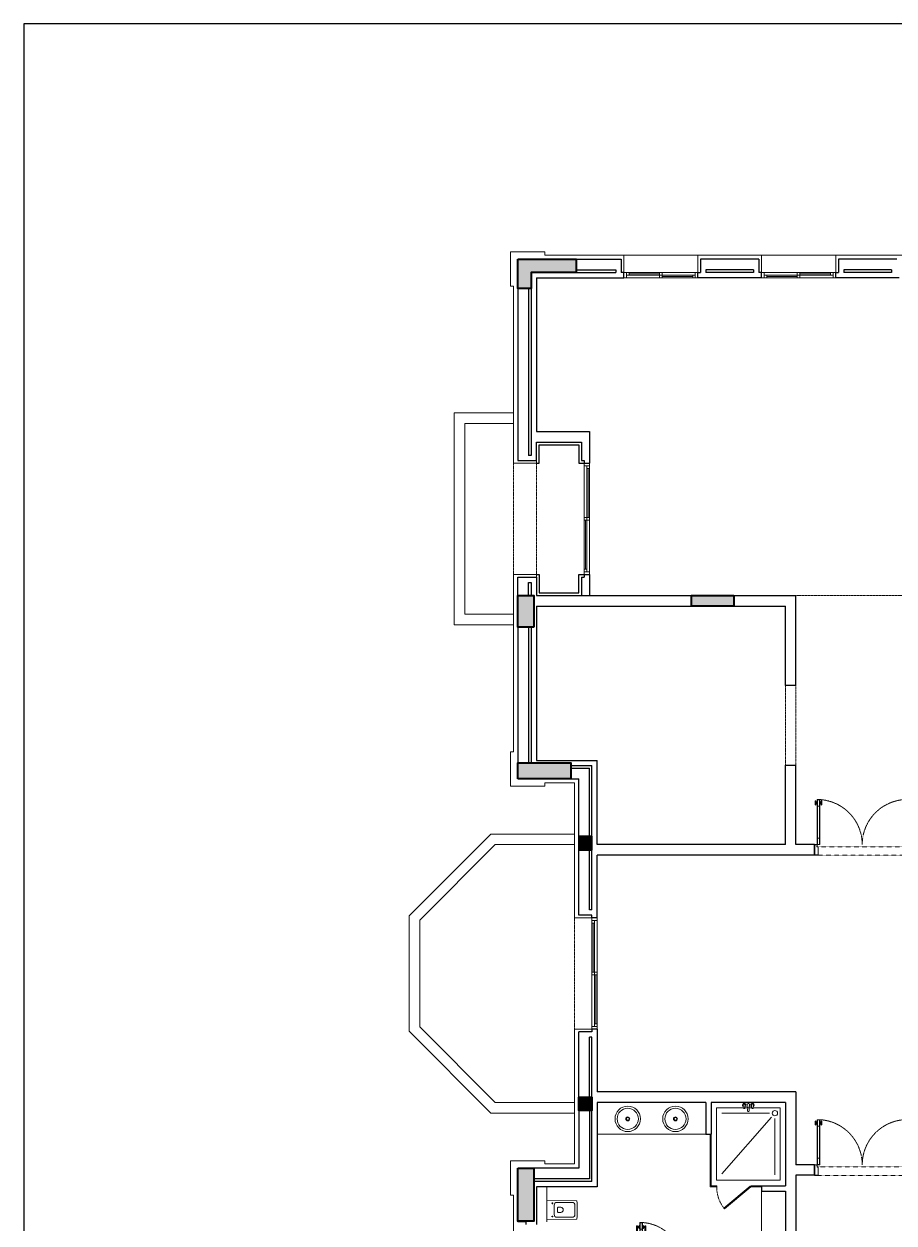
# Model space of a CAD drawing. Header units: inches. Extents: x 274057 to 444617, y 490067 to 635630.
# Drawn here: x 396217 to 412637, y 613006 to 635630 of the extents above; entities that cross this region are included whole.
import ezdxf

# ---------------------------------------------------------------- set-up
doc = ezdxf.new("R2010")
doc.units = ezdxf.units.IN
doc.header["$MEASUREMENT"] = 0
doc.set_wipeout_variables(frame=1)
for name, pattern in [('$0$DASHED', [0.75, 0.5, -0.25]), ('CENTER', [2, 1.25, -0.25, 0.25, -0.25]), ('HIDDEN', [0.375, 0.25, -0.125]), ('HIDDEN2', [0.1875, 0.125, -0.0625])]:
    doc.linetypes.add(name, pattern=pattern)
for name, color, linetype, lineweight in [('A-DOOR', 134, 'Continuous', 18), ('A-FLOR-FIXT', 114, 'Continuous', 9), ('A-FLOR-HIDN', 8, 'HIDDEN', 13), ('A-FLOR-TILE', 8, 'Continuous', 9), ('A-GLAZ', 134, 'Continuous', 18), ('A-WALL-PRHT', 4, 'Continuous', 18), ('A-WALL-TILE', 8, 'Continuous', 9), ('CQ wooh hatch', 8, 'HIDDEN', 18), ('XREF-V2-FF_COLS$0$A-COLS', 8, 'Continuous', 40), ('XREF-V2-FF_COLS$0$A-COLS-PATT', 253, 'Continuous', 20)]:
    doc.layers.add(name, color=color, linetype=linetype, lineweight=lineweight)
for name, color, linetype in [('A-FURN', 253, 'Continuous'), ('A-WALL', 7, 'Continuous'), ('WIPEOUT', 2, 'Continuous')]:
    doc.layers.add(name, color=color, linetype=linetype)

# ---------------------------------------------------------------- blocks, each defined once
blk = doc.blocks.new('360x570 wc-flat-1')
blk.add_wipeout([(-144862, 73402), (-144862, 73754), (-144857, 73758), (-144301, 73751), (-144296, 73747), (-144292, 73578), (-144296, 73410), (-144300, 73406), (-144858, 73398)]).dxf.layer = 'WIPEOUT'
for p, q in [((-144774, 73703), (-144744, 73703)), ((-144759, 73718), (-144759, 73688)), ((-144725, 73488), (-144725, 73668)), ((-144385, 73718), (-144675, 73718)), ((-144664, 73612), (-144664, 73544)), ((-144598, 73627), (-144649, 73627)), ((-144598, 73529), (-144649, 73529)), ((-144335, 73488), (-144335, 73668)), ((-144774, 73453), (-144744, 73453)), ((-144759, 73438), (-144759, 73468)), ((-144385, 73438), (-144675, 73438))]:
    blk.add_line(p, q)
at = {"flags": 128}
blk.add_lwpolyline([(-144862, 73402, 0.414214), (-144858, 73398), (-144857, 73398), (-144301, 73406), (-144300, 73406, 0.39943), (-144296, 73410, 0.026126), (-144296, 73747, 0.39943), (-144300, 73751), (-144301, 73751), (-144857, 73758), (-144858, 73758, 0.414214), (-144862, 73754)], format="xyb", close=True, dxfattribs=at)
for points in [[(-144385, 73438), (-144675, 73438, -0.414214), (-144725, 73488), (-144725, 73668, -0.414214), (-144675, 73718), (-144385, 73718, -0.414214), (-144335, 73668), (-144335, 73488, -0.414214)], [(-144598, 73529), (-144649, 73529, -0.414214), (-144664, 73544), (-144664, 73612, -0.414214), (-144649, 73627), (-144598, 73627, -0.899264)]]:
    blk.add_lwpolyline(points, format="xyb", close=True)
for centre in [(-144759, 73703), (-144759, 73703), (-144759, 73453), (-144759, 73453)]:
    blk.add_circle(centre, 7.5)
for centre, radius, start, end in [((-144675, 73668), 50, 90, 180), ((-144649, 73612), 15, 90, 180), ((-144649, 73544), 15, 180, 270), ((-144604, 73578), 49.3, 276.0722, 83.9278), ((-144385, 73668), 50, 0, 90), ((-144675, 73488), 50, 180, 270), ((-144385, 73488), 50, 270, 0)]:
    blk.add_arc(centre, radius, start, end)
blk = doc.blocks.new('*U56')
at = {"color": 253, "linetype": 'HIDDEN2'}
for p, q in [((258747, 484887, 0), (258010, 484703, 0)), ((258024, 484645, 0), (258762, 484828, 0))]:
    blk.add_line(p, q, dxfattribs=at)
at = {"layer": 'A-DOOR'}
for p, q in [((257787, 485514, 0), (257836, 485526, 0)), ((257836, 485526, 0), (257787, 485514, 0)), ((257833, 485521, 0), (257792, 485511, 0)), ((257833, 485521, 0), (258024, 484752, 0)), ((257836, 485526, 0), (258029, 484749, 0)), ((257981, 484737, 0), (257787, 485514, 0)), ((257787, 485514, 0), (257787, 485514, 0)), ((257983, 484742, 0), (257792, 485511, 0)), ((257862, 485404, 0), (257821, 485394, 0)), ((258029, 484749, 0), (257981, 484737, 0))]:
    blk.add_line(p, q, dxfattribs=at)
at = {"layer": 'A-DOOR', "elevation": 0, "flags": 128}
for points in [[(257821, 485394), (257862, 485404), (257833, 485521), (257792, 485511)], [(257983, 484742), (258024, 484752), (257995, 484869), (257955, 484858)]]:
    blk.add_lwpolyline(points, close=True, dxfattribs=at)
at = {"layer": 'A-DOOR', "elevation": 0}
for points in [[(257759, 485441), (257786, 485332, -0.414214), (257783, 485327), (257772, 485324, -0.414214), (257767, 485327), (257740, 485436, -0.414214), (257743, 485441), (257754, 485443, -0.414214)], [(257895, 485474), (257922, 485366, 0.414214), (257927, 485363), (257939, 485366, 0.414214), (257942, 485371), (257914, 485479, 0.414214), (257910, 485482), (257898, 485479, 0.414214)]]:
    blk.add_lwpolyline(points, format="xyb", close=True, dxfattribs=at)
for points in [[(257787, 485436), (257762, 485430), (257767, 485410), (257792, 485417)], [(257789, 485452), (257784, 485451), (257797, 485402), (257801, 485404)], [(257800, 485465), (257816, 485397), (257804, 485404), (257792, 485453)], [(257848, 485477), (257865, 485409), (257872, 485421), (257860, 485470)], [(257863, 485471), (257868, 485472), (257880, 485423), (257875, 485422)], [(257873, 485457), (257898, 485464), (257903, 485444), (257878, 485438)], [(258805, 484942), (258757, 484930), (258767, 484892), (258747, 484887), (258762, 484828), (258830, 484845)], [(258803, 484938), (258762, 484927), (258771, 484889), (258752, 484884), (258765, 484833), (258825, 484848)], [(257932, 484725), (257981, 484737), (257990, 484698), (258010, 484703), (258024, 484645), (257956, 484628)], [(257937, 484722), (257978, 484732), (257987, 484694), (258007, 484698), (258019, 484648), (257959, 484633)]]:
    blk.add_lwpolyline(points, close=True, dxfattribs=at)
at = {"layer": 'A-DOOR', "linetype": 'CENTER', "ltscale": 0.4}
blk.add_arc((257978, 484736, 0), 802, 14.0148, 100.2328, dxfattribs=at)
blk = doc.blocks.new('*U63')
at = {"color": 253, "linetype": 'HIDDEN2'}
for p, q in [((259344, 493207, 0), (260955, 493608, 0)), ((260993, 493452, 0), (259382, 493052, 0))]:
    blk.add_line(p, q, dxfattribs=at)
at = {"layer": 'A-DOOR'}
for p, q in [((260694, 494437, 0), (260713, 494359, 0)), ((260702, 494418, 0), (260712, 494421, 0)), ((260702, 494418, 0), (260712, 494379, 0)), ((260759, 494476, 0), (260711, 494464, 0)), ((260711, 494464, 0), (260759, 494476, 0)), ((260711, 494464, 0), (260916, 493639, 0)), ((260712, 494421, 0), (260722, 494382, 0)), ((260712, 494379, 0), (260722, 494382, 0)), ((260715, 494461, 0), (260756, 494471, 0)), ((260715, 494461, 0), (260919, 493644, 0)), ((260716, 494422, 0), (260721, 494423, 0)), ((260716, 494422, 0), (260726, 494383, 0)), ((260726, 494383, 0), (260730, 494384, 0)), ((260744, 494345, 0), (260785, 494355, 0)), ((260959, 493654, 0), (260756, 494471, 0)), ((260964, 493651, 0), (260759, 494476, 0)), ((260774, 494436, 0), (260769, 494435, 0)), ((260774, 494436, 0), (260784, 494397, 0)), ((260788, 494440, 0), (260778, 494437, 0)), ((260778, 494437, 0), (260788, 494398, 0)), ((260784, 494397, 0), (260779, 494396, 0)), ((260787, 494460, 0), (260806, 494382, 0)), ((260788, 494440, 0), (260797, 494401, 0)), ((260797, 494401, 0), (260788, 494398, 0)), ((259092, 494038, 0), (259112, 493961, 0)), ((259101, 494020, 0), (259111, 494022, 0)), ((259101, 494020, 0), (259111, 493981, 0)), ((259158, 494078, 0), (259109, 494066, 0)), ((259109, 494066, 0), (259158, 494078, 0)), ((259315, 493241, 0), (259109, 494066, 0)), ((259111, 494022, 0), (259121, 493984, 0)), ((259111, 493981, 0), (259121, 493984, 0)), ((259155, 494073, 0), (259114, 494063, 0)), ((259317, 493246, 0), (259114, 494063, 0)), ((259115, 494023, 0), (259120, 494024, 0)), ((259115, 494023, 0), (259124, 493984, 0)), ((259124, 493984, 0), (259129, 493986, 0)), ((259184, 493956, 0), (259143, 493946, 0)), ((259155, 494073, 0), (259358, 493256, 0)), ((259158, 494078, 0), (259363, 493253, 0)), ((259173, 494038, 0), (259168, 494037, 0)), ((259173, 494038, 0), (259183, 493999, 0)), ((259186, 494041, 0), (259177, 494039, 0)), ((259177, 494039, 0), (259186, 494000, 0)), ((259183, 493999, 0), (259178, 493998, 0)), ((259186, 494062, 0), (259205, 493984, 0)), ((259186, 494041, 0), (259196, 494002, 0)), ((259196, 494002, 0), (259186, 494000, 0)), ((260916, 493639, 0), (260964, 493651, 0)), ((259363, 493253, 0), (259315, 493241, 0))]:
    blk.add_line(p, q, dxfattribs=at)
at = {"layer": 'A-DOOR', "elevation": 0}
for points in [[(260681, 494425), (260696, 494363)], [(260689, 494434), (260708, 494360)], [(260792, 494459), (260810, 494385)], [(260803, 494456), (260819, 494394)], [(259080, 494027), (259095, 493965)], [(259088, 494035), (259107, 493961)], [(259191, 494061), (259209, 493987)], [(259202, 494057), (259217, 493995)]]:
    blk.add_lwpolyline(points, dxfattribs=at)
for points in [[(260694, 494437), (260713, 494359, -2.191511)], [(260787, 494460), (260806, 494382, 2.191511)], [(259092, 494038), (259112, 493961, -2.191511)], [(259186, 494062), (259205, 493984, 2.191511)]]:
    blk.add_lwpolyline(points, format="xyb", dxfattribs=at)
at = {"layer": 'A-DOOR', "elevation": 0, "flags": 128}
for points in [[(260785, 494355), (260744, 494345), (260715, 494461), (260756, 494471)], [(259143, 493946), (259184, 493956), (259155, 494073), (259114, 494063)], [(260959, 493654), (260919, 493644), (260890, 493761), (260930, 493771)], [(259317, 493246), (259358, 493256), (259329, 493372), (259288, 493362)]]:
    blk.add_lwpolyline(points, close=True, dxfattribs=at)
at = {"layer": 'A-DOOR', "elevation": 0}
for points in [[(261013, 493663), (260964, 493651), (260974, 493612), (260955, 493608), (260993, 493452), (261061, 493469)], [(261010, 493659), (260969, 493648), (260979, 493610), (260959, 493605), (260996, 493457), (261056, 493472)], [(259266, 493229), (259315, 493241), (259324, 493202), (259344, 493207), (259382, 493052), (259314, 493035)], [(259271, 493226), (259312, 493236), (259321, 493197), (259341, 493202), (259377, 493055), (259317, 493040)]]:
    blk.add_lwpolyline(points, close=True, dxfattribs=at)
at = {"layer": 'A-DOOR', "linetype": 'CENTER', "ltscale": 0.4}
for centre, start, end in [((260967, 493651, 0), 107.5205, 193.8938), ((259312, 493239, 0), 14.0491, 100.4224)]:
    blk.add_arc(centre, 853, start, end, dxfattribs=at)
at = {"layer": 'A-DOOR'}
for centre, start, end in [((260715, 494401, 0), 120.2316, 143.7632), ((260715, 494401, 0), 244.1796, 267.7112), ((260785, 494418, 0), 64.1796, 87.7112), ((260785, 494418, 0), 300.2316, 323.7632), ((259113, 494002, 0), 120.2316, 143.7632), ((259113, 494002, 0), 244.1796, 267.7112), ((259184, 494020, 0), 64.1796, 87.7112), ((259184, 494020, 0), 300.2316, 323.7632)]:
    blk.add_arc(centre, 41.7, start, end, dxfattribs=at)
blk = doc.blocks.new('*U64')
at = {"color": 253, "linetype": 'HIDDEN2'}
for p, q in [((260802, 487346, 0), (262413, 487746, 0)), ((262451, 487591, 0), (260841, 487190, 0))]:
    blk.add_line(p, q, dxfattribs=at)
at = {"layer": 'A-DOOR'}
for p, q in [((262152, 488575, 0), (262171, 488498, 0)), ((262161, 488557, 0), (262170, 488559, 0)), ((262161, 488557, 0), (262170, 488518, 0)), ((262217, 488615, 0), (262169, 488603, 0)), ((262169, 488603, 0), (262217, 488615, 0)), ((262169, 488603, 0), (262374, 487778, 0)), ((262170, 488559, 0), (262180, 488521, 0)), ((262170, 488518, 0), (262180, 488521, 0)), ((262174, 488600, 0), (262214, 488610, 0)), ((262174, 488600, 0), (262377, 487783, 0)), ((262174, 488560, 0), (262179, 488562, 0)), ((262174, 488560, 0), (262184, 488522, 0)), ((262184, 488522, 0), (262189, 488523, 0)), ((262203, 488483, 0), (262243, 488494, 0)), ((262418, 487793, 0), (262214, 488610, 0)), ((262423, 487790, 0), (262217, 488615, 0)), ((262232, 488575, 0), (262228, 488574, 0)), ((262232, 488575, 0), (262242, 488536, 0)), ((262246, 488578, 0), (262236, 488576, 0)), ((262236, 488576, 0), (262246, 488537, 0)), ((262242, 488536, 0), (262237, 488535, 0)), ((262245, 488599, 0), (262264, 488521, 0)), ((262246, 488578, 0), (262256, 488539, 0)), ((262256, 488539, 0), (262246, 488537, 0)), ((260551, 488177, 0), (260570, 488099, 0)), ((260559, 488159, 0), (260569, 488161, 0)), ((260559, 488159, 0), (260569, 488120, 0)), ((260616, 488216, 0), (260568, 488204, 0)), ((260568, 488204, 0), (260616, 488216, 0)), ((260773, 487380, 0), (260568, 488204, 0)), ((260569, 488161, 0), (260579, 488122, 0)), ((260569, 488120, 0), (260579, 488122, 0)), ((260613, 488212, 0), (260572, 488201, 0)), ((260776, 487384, 0), (260572, 488201, 0)), ((260573, 488162, 0), (260578, 488163, 0)), ((260573, 488162, 0), (260583, 488123, 0)), ((260583, 488123, 0), (260588, 488124, 0)), ((260642, 488095, 0), (260601, 488085, 0)), ((260613, 488212, 0), (260817, 487395, 0)), ((260616, 488216, 0), (260821, 487392, 0)), ((260631, 488176, 0), (260626, 488175, 0)), ((260631, 488176, 0), (260641, 488138, 0)), ((260645, 488180, 0), (260635, 488177, 0)), ((260635, 488177, 0), (260645, 488139, 0)), ((260641, 488138, 0), (260636, 488136, 0)), ((260644, 488200, 0), (260663, 488123, 0)), ((260645, 488180, 0), (260654, 488141, 0)), ((260654, 488141, 0), (260645, 488139, 0)), ((262374, 487778, 0), (262423, 487790, 0)), ((260821, 487392, 0), (260773, 487380, 0))]:
    blk.add_line(p, q, dxfattribs=at)
at = {"layer": 'A-DOOR', "elevation": 0}
for points in [[(262139, 488564), (262155, 488502)], [(262148, 488572), (262166, 488498)], [(262250, 488598), (262269, 488524)], [(262262, 488594), (262277, 488532)], [(260538, 488166), (260554, 488104)], [(260546, 488174), (260565, 488100)], [(260649, 488200), (260668, 488126)], [(260660, 488196), (260676, 488134)]]:
    blk.add_lwpolyline(points, dxfattribs=at)
for points in [[(262152, 488575), (262171, 488498, -2.191511)], [(262245, 488599), (262264, 488521, 2.191511)], [(260551, 488177), (260570, 488099, -2.191511)], [(260644, 488200), (260663, 488123, 2.191511)]]:
    blk.add_lwpolyline(points, format="xyb", dxfattribs=at)
at = {"layer": 'A-DOOR', "elevation": 0, "flags": 128}
for points in [[(262243, 488494), (262203, 488483), (262174, 488600), (262214, 488610)], [(260601, 488085), (260642, 488095), (260613, 488212), (260572, 488201)], [(262418, 487793), (262377, 487783), (262348, 487899), (262389, 487909)], [(260776, 487384), (260817, 487395), (260788, 487511), (260747, 487501)]]:
    blk.add_lwpolyline(points, close=True, dxfattribs=at)
at = {"layer": 'A-DOOR', "elevation": 0}
for points in [[(262471, 487802), (262423, 487790), (262432, 487751), (262413, 487746), (262451, 487591), (262519, 487608)], [(262468, 487797), (262427, 487787), (262437, 487748), (262418, 487743), (262454, 487596), (262515, 487611)], [(260724, 487367), (260773, 487380), (260782, 487341), (260802, 487346), (260841, 487190), (260773, 487173)], [(260729, 487365), (260770, 487375), (260780, 487336), (260799, 487341), (260836, 487193), (260776, 487178)]]:
    blk.add_lwpolyline(points, close=True, dxfattribs=at)
at = {"layer": 'A-DOOR', "linetype": 'CENTER', "ltscale": 0.4}
for centre, start, end in [((262426, 487790, 0), 107.5205, 193.8938), ((260770, 487378, 0), 14.0491, 100.4224)]:
    blk.add_arc(centre, 853, start, end, dxfattribs=at)
at = {"layer": 'A-DOOR'}
for centre, start, end in [((262173, 488539, 0), 120.2316, 143.7632), ((262173, 488539, 0), 244.1796, 267.7112), ((262243, 488557, 0), 64.1796, 87.7112), ((262243, 488557, 0), 300.2316, 323.7632), ((260572, 488141, 0), 120.2316, 143.7632), ((260572, 488141, 0), 244.1796, 267.7112), ((260642, 488159, 0), 64.1796, 87.7112), ((260642, 488159, 0), 300.2316, 323.7632)]:
    blk.add_arc(centre, 41.7, start, end, dxfattribs=at)
blk = doc.blocks.new('SH-FAU')
at = {"linetype": '$0$DASHED', "ltscale": 2}
for p, q in [((-28, 0), (28, 0)), ((132, 0), (188, 0)), ((-20, -52), (-15, -104)), ((-10, -24), (-10, -14)), ((-10, -14), (10, -14)), ((10, -24), (10, -14)), ((15, -104), (20, -52)), ((22, -32), (62, -32)), ((22, -72), (61, -72)), ((138, -32), (98, -32)), ((138, -72), (99, -72)), ((145, -104), (140, -52)), ((150, -24), (150, -14)), ((150, -14), (170, -14)), ((170, -24), (170, -14)), ((180, -52), (175, -104))]:
    blk.add_line(p, q, dxfattribs=at)
for points in [[(-25, -8), (25, -8, 0.414214), (28, -5), (28, 0), (-28, 0), (-28, -5, 0.414214)], [(135, -8), (185, -8, 0.414214), (188, -5), (188, 0), (132, 0), (132, -5, 0.414214)]]:
    blk.add_lwpolyline(points, format="xyb", close=True, dxfattribs=at)
blk.add_lwpolyline([(60, -50), (65, -156, 0.89936), (95, -156), (100, -50)], format="xyb", dxfattribs=at)
for centre, radius, start, end in [((0, -52), 30, 41.8103, 234.7041), ((0, -52), 25, 316.4695, 223.5304), ((0, -52), 20, 308.1916, 231.8084), ((-10, -4, 0), 10.4, 207.1946, 270.8694), ((0, -102), 15, 186.0661, 353.9339), ((10, -4, 0), 10.4, 269.1306, 332.8054), ((0, -52), 30, 305.2958, 318.1897), ((80, -43), 21.2, 337.5112, 198.0253), ((80, -154), 17.5, 150.976, 29.024), ((160, -52), 25, 316.4696, 223.5305), ((160, -52), 30, 305.2959, 138.1897), ((160, -52), 30, 221.8103, 234.7042), ((160, -52), 20, 308.1915, 231.8085), ((150, -4, 0), 10.4, 207.1946, 270.8694), ((160, -102), 15, 186.0661, 353.9339), ((170, -4, 0), 10.4, 269.1306, 332.8054)]:
    blk.add_arc(centre, radius, start, end, dxfattribs=at)
blk = doc.blocks.new('stonecladding')
at = {"layer": 'A-WALL-TILE'}
for p, q in [((9180, 43451, 0), (9180, 44101, 0)), ((9180, 44101, 0), (9830, 44101, 0)), ((9830, 44041, 0), (9830, 44101, 0)), ((9830, 44041, 0), (19410, 44041, 0)), ((9180, 43451, 0), (9240, 43451, 0)), ((9240, 40113, 0), (9240, 43451, 0)), ((9240, 34666, 0), (9240, 38013, 0)), ((9180, 34016, 0), (9180, 34666, 0)), ((9240, 34666, 0), (9180, 34666, 0)), ((9830, 34016, 0), (9180, 34016, 0)), ((10390, 34081, 0), (9830, 34081, 0)), ((9830, 34016, 0), (9830, 34081, 0)), ((10390, 31533, 0), (10390, 34081, 0)), ((10390, 26891, 0), (10390, 29433, 0)), ((9180, 26951, 0), (9830, 26951, 0)), ((9180, 26301, 0), (9180, 26951, 0)), ((9830, 26891, 0), (9830, 26951, 0)), ((9830, 26891, 0), (10390, 26891, 0)), ((9180, 26301, 0), (9240, 26301, 0)), ((9240, 16186, 0), (9240, 26301, 0))]:
    blk.add_line(p, q, dxfattribs=at)
blk = doc.blocks.new('first floor villa 2')
at = {"layer": 'XREF-V2-FF_COLS$0$A-COLS-PATT'}
for points in [[(94335, 58167), (95435, 58167), (95435, 57917), (94585, 57917), (94585, 57617), (94335, 57617)], [(94635, 51222), (94335, 51222), (94335, 51822), (94635, 51822)], [(98410, 51822), (98410, 51622), (97610, 51622), (97610, 51822)], [(94335, 48362), (94335, 48662), (95335, 48662), (95335, 48362)], [(95735, 47272), (95485, 47272), (95485, 47022), (95735, 47022)], [(95735, 42357), (95485, 42357), (95485, 42107), (95735, 42107)]]:
    blk.add_hatch(color=256, dxfattribs=at).paths.add_polyline_path(points)
h = blk.add_hatch(color=256, dxfattribs=at)
h.paths.add_polyline_path([(94635, 34822), (94335, 34822), (94335, 35422), (94635, 35422)])
h.paths.add_polyline_path([(94335, 41017), (94635, 41017), (94635, 40017), (94335, 40017)])
for p, q in [((95685, 54917), (95685, 54319)), ((95535, 54717), (95535, 54369)), ((95535, 54369, 0), (95585, 54369, 0)), ((95585, 54369, 0), (95585, 54319, 0)), ((95585, 54319, 0), (95685, 54319, 0)), ((95535, 52169), (95535, 51822)), ((95535, 52169, 0), (95585, 52169, 0)), ((95585, 52219, 0), (95585, 52169, 0)), ((95685, 52219), (95685, 51822))]:
    blk.add_line(p, q)
at = {"elevation": 0}
blk.add_lwpolyline([(95585, 52219), (95685, 52219)], dxfattribs=at)
at = {"layer": 'A-FLOR-FIXT', "lineweight": 0}
for p, q in [((97885, 41657), (95835, 41657)), ((98935, 40582), (98935, 39192))]:
    blk.add_line(p, q, dxfattribs=at)
at = {"layer": 'A-FLOR-FIXT', "lineweight": 0, "elevation": 0}
for points in [[(97967, 41654), (97967, 40662), (98089, 40662), (98089, 40682), (97987, 40682)], [(97987, 40682), (97987, 41654)], [(98720, 40677), (98225, 40263), (98238, 40248), (98733, 40662), (98720, 40677)]]:
    blk.add_lwpolyline(points, dxfattribs=at)
blk.add_lwpolyline([(98937, 40682), (98733, 40682), (98733, 40662), (98937, 40662)], close=True, dxfattribs=at)
at = {"layer": 'A-FLOR-FIXT', "lineweight": 0}
for centre, radius in [((96410, 41947), 240), ((96410, 41947), 200), ((97310, 41947), 240), ((97310, 41947), 200), ((96410, 41947), 37.5), ((96410, 41947), 26), ((97310, 41947), 37.5), ((97310, 41947), 26)]:
    blk.add_circle(centre, radius, dxfattribs=at)
at = {"layer": 'A-FLOR-HIDN', "color": 1, "linetype": 'HIDDEN'}
for p, q in [((94255, 52219, 0), (94255, 54319, 0)), ((94685, 52219), (94685, 54319)), ((99585, 51822), (102085, 51822)), ((99385, 48622), (99385, 50122)), ((99585, 50122), (99585, 48622)), ((95405, 43639), (95405, 45739))]:
    blk.add_line(p, q, dxfattribs=at)
at = {"layer": 'A-FLOR-TILE'}
for p, q in [((99087, 42054, 0), (98187, 42054, 0)), ((98187, 40907, 0), (99122, 41978, 0)), ((99187, 40892, 0), (99187, 41954, 0))]:
    blk.add_line(p, q, dxfattribs=at)
at = {"layer": 'A-FLOR-TILE', "elevation": 0}
blk.add_lwpolyline([(98087, 42154), (99287, 42154), (99287, 40792), (98087, 40792)], close=True, dxfattribs=at)
at = {"layer": 'A-FLOR-TILE'}
blk.add_circle((99187, 42054, 0), 50, dxfattribs=at)
at = {"layer": 'A-GLAZ'}
for p, q in [((97735, 57917, 0), (96335, 57917, 0)), ((97735, 57917, 0), (96335, 57917, 0)), ((97735, 57817, 0), (96335, 57817, 0)), ((97735, 57817, 0), (96335, 57817, 0)), ((96385, 57817, 0), (96385, 57917, 0)), ((96385, 57817, 0), (96385, 57917, 0)), ((97685, 57867, 0), (96385, 57867, 0)), ((97685, 57867, 0), (96385, 57867, 0)), ((96435, 57867, 0), (96435, 57917, 0)), ((96435, 57867, 0), (96435, 57917, 0)), ((96435, 57892, 0), (97011, 57892, 0)), ((96435, 57892, 0), (97011, 57892, 0)), ((97011, 57817, 0), (97011, 57917, 0)), ((97011, 57817, 0), (97011, 57917, 0)), ((97061, 57817, 0), (97061, 57917, 0)), ((97061, 57817, 0), (97061, 57917, 0)), ((97635, 57842, 0), (97061, 57842, 0)), ((97635, 57842, 0), (97061, 57842, 0)), ((97635, 57817, 0), (97635, 57867, 0)), ((97635, 57817, 0), (97635, 57867, 0)), ((97685, 57817, 0), (97685, 57917, 0)), ((97685, 57817, 0), (97685, 57917, 0)), ((98935, 57917, 0), (100335, 57917, 0)), ((98935, 57917, 0), (100335, 57917, 0)), ((98935, 57817, 0), (100335, 57817, 0)), ((98935, 57817, 0), (100335, 57817, 0)), ((98985, 57817, 0), (98985, 57917, 0)), ((98985, 57817, 0), (98985, 57917, 0)), ((98985, 57867, 0), (100285, 57867, 0)), ((98985, 57867, 0), (100285, 57867, 0)), ((99035, 57817, 0), (99035, 57867, 0)), ((99035, 57817, 0), (99035, 57867, 0)), ((99035, 57842, 0), (99609, 57842, 0)), ((99035, 57842, 0), (99609, 57842, 0)), ((99609, 57817, 0), (99609, 57917, 0)), ((99609, 57817, 0), (99609, 57917, 0)), ((99659, 57817, 0), (99659, 57917, 0)), ((99659, 57817, 0), (99659, 57917, 0)), ((100235, 57892, 0), (99659, 57892, 0)), ((100235, 57892, 0), (99659, 57892, 0)), ((100235, 57867, 0), (100235, 57917, 0)), ((100235, 57867, 0), (100235, 57917, 0)), ((100285, 57817, 0), (100285, 57917, 0)), ((100285, 57817, 0), (100285, 57917, 0)), ((95585, 52219, 0), (95585, 54319, 0)), ((95585, 52219, 0), (95585, 54319, 0)), ((95685, 52219, 0), (95685, 54319, 0)), ((95685, 52219, 0), (95685, 54319, 0)), ((95585, 54269, 0), (95685, 54269, 0)), ((95585, 54269, 0), (95685, 54269, 0)), ((95635, 52269, 0), (95635, 54269, 0)), ((95635, 52269, 0), (95635, 54269, 0)), ((95635, 54219, 0), (95685, 54219, 0)), ((95635, 54219, 0), (95685, 54219, 0)), ((95660, 54219, 0), (95660, 53293, 0)), ((95660, 54219, 0), (95660, 53293, 0)), ((95585, 53293, 0), (95685, 53293, 0)), ((95585, 53293, 0), (95685, 53293, 0)), ((95585, 53243, 0), (95685, 53243, 0)), ((95585, 53243, 0), (95685, 53243, 0)), ((95610, 52319, 0), (95610, 53243, 0)), ((95610, 52319, 0), (95610, 53243, 0)), ((95585, 52319, 0), (95635, 52319, 0)), ((95585, 52319, 0), (95635, 52319, 0)), ((95585, 52269, 0), (95685, 52269, 0)), ((95585, 52269, 0), (95685, 52269, 0)), ((95735, 45739), (95735, 43639)), ((95735, 45739), (95735, 43639)), ((95835, 45739), (95835, 43639)), ((95835, 45739), (95835, 43639)), ((95735, 45689), (95835, 45689)), ((95735, 45689), (95835, 45689)), ((95735, 45639), (95785, 45639)), ((95735, 45639), (95785, 45639)), ((95760, 45639), (95760, 44715)), ((95760, 45639), (95760, 44715)), ((95785, 45689), (95785, 43689)), ((95785, 45689), (95785, 43689)), ((95735, 44715), (95835, 44715)), ((95735, 44715), (95835, 44715)), ((95735, 44665), (95835, 44665)), ((95735, 44665), (95835, 44665)), ((95810, 43739), (95810, 44665)), ((95810, 43739), (95810, 44665)), ((95735, 43689), (95835, 43689)), ((95735, 43689), (95835, 43689)), ((95785, 43739), (95835, 43739)), ((95785, 43739), (95835, 43739))]:
    blk.add_line(p, q, dxfattribs=at)
at = {"layer": 'A-WALL'}
for p, q in [((95435, 58167), (96285, 58167)), ((96285, 58167, 0), (96285, 57917, 0)), ((97785, 58167, 0), (97785, 57917, 0)), ((98885, 58167, 0), (97785, 58167, 0)), ((98885, 58167, 0), (98885, 57917, 0)), ((100385, 58167, 0), (100385, 57917, 0)), ((101485, 58167, 0), (100385, 58167, 0)), ((94685, 57817), (96335, 57817, 0)), ((94685, 57817), (94685, 54917)), ((96335, 57917, 0), (96285, 57917, 0)), ((96335, 57817, 0), (96335, 57917, 0)), ((97735, 57817, 0), (97735, 57917, 0)), ((97735, 57917, 0), (97785, 57917, 0)), ((98935, 57817, 0), (97735, 57817, 0)), ((98935, 57917, 0), (98885, 57917, 0)), ((98935, 57817, 0), (98935, 57917, 0)), ((100335, 57817, 0), (100335, 57917, 0)), ((100335, 57917, 0), (100385, 57917, 0)), ((101535, 57817, 0), (100335, 57817, 0)), ((94335, 57617), (94335, 54369)), ((94685, 54917), (95685, 54917)), ((94685, 54717), (95535, 54717)), ((94685, 51822), (97610, 51822, 0)), ((98410, 51822), (99585, 51822)), ((99585, 50122), (99585, 51822)), ((94685, 51622), (94685, 48712)), ((94685, 51622), (97610, 51622, 0)), ((98410, 51622), (99385, 51622)), ((99385, 50122), (99385, 51622)), ((94335, 51222, 0), (94335, 48662)), ((99585, 50122), (99385, 50122)), ((94685, 48712), (95835, 48712)), ((95835, 47122), (95835, 48712)), ((99385, 47122), (99385, 48622)), ((99385, 48622), (99585, 48622)), ((99585, 47122), (99585, 48622)), ((95335, 48362, 0), (95485, 48362)), ((95485, 47272, 0), (95485, 48362)), ((99385, 47122), (95835, 47122)), ((99935, 47122), (99585, 47122)), ((99935, 46922), (99935, 47122)), ((95485, 45789, 0), (95485, 47022, 0)), ((99935, 46922), (95835, 46922)), ((95835, 45739), (95835, 46922, 0)), ((95735, 45789, 0), (95485, 45789)), ((95735, 45739), (95735, 45789, 0)), ((95835, 45739), (95735, 45739)), ((95485, 42357, 0), (95485, 43589, 0)), ((95735, 43589), (95485, 43589)), ((95735, 43639), (95735, 43589)), ((95835, 43639), (95735, 43639)), ((95835, 43639), (95835, 42457)), ((99585, 42457), (95835, 42457)), ((99585, 42457), (99585, 41082)), ((95485, 42107, 0), (95485, 41017)), ((97885, 42257), (95835, 42257)), ((95835, 42257), (95835, 40667)), ((97885, 42257), (97885, 41657)), ((99385, 42257), (97985, 42257)), ((97985, 42257), (97985, 41657)), ((99385, 42257), (99385, 40682)), ((97885, 41657), (97985, 41657)), ((95485, 41017), (94635, 41017, 0)), ((99935, 41082), (99585, 41082)), ((99935, 40882), (99935, 41082)), ((99585, 40882), (99585, 38692)), ((99935, 40882), (99585, 40882)), ((95835, 40667), (94685, 40667)), ((94685, 40667), (94685, 39957)), ((98935, 40682), (98935, 40582)), ((98935, 40682), (98935, 40582)), ((98935, 40682), (99385, 40682)), ((98935, 40582), (99385, 40582)), ((99385, 40582), (99385, 39192)), ((94335, 40007), (94335, 40017, 0)), ((94485, 40007), (94335, 40007)), ((94485, 40007), (94485, 39957))]:
    blk.add_line(p, q, dxfattribs=at)
at = {"layer": 'A-WALL', "color": 1}
for p, q in [((95435, 57967), (96185, 57967)), ((96185, 57967, 0), (96185, 57917, 0)), ((97885, 57967, 0), (97885, 57917, 0)), ((98785, 57967, 0), (97885, 57967, 0)), ((98785, 57967, 0), (98785, 57917, 0)), ((100485, 57967, 0), (100485, 57917, 0)), ((101385, 57967, 0), (100485, 57967, 0)), ((101385, 57967, 0), (101385, 57917, 0)), ((95435, 57917), (96185, 57917)), ((98785, 57917, 0), (97885, 57917, 0)), ((101385, 57917, 0), (100485, 57917, 0)), ((94535, 57617), (94535, 54467)), ((94585, 57617), (94585, 54467)), ((94585, 54467), (94535, 54467)), ((94535, 51222, 0), (94535, 48662)), ((94585, 51222, 0), (94585, 48662)), ((95335, 48612, 0), (95735, 48612)), ((95335, 48562, 0), (95685, 48562)), ((95685, 47272, 0), (95685, 48562)), ((95735, 47272, 0), (95735, 48612)), ((95685, 45889), (95685, 47022, 0)), ((95735, 45889, 0), (95735, 47022, 0)), ((95735, 45889), (95685, 45889)), ((95685, 42357, 0), (95685, 43489, 0)), ((95735, 43489, 0), (95685, 43489)), ((95735, 42357, 0), (95735, 43489, 0)), ((95685, 42107, 0), (95685, 40817)), ((95735, 40767), (95735, 42107, 0)), ((95685, 40817), (94635, 40817)), ((95735, 40767), (94635, 40767))]:
    blk.add_line(p, q, dxfattribs=at)
at = {"layer": 'A-WALL'}
blk.add_lwpolyline([(94335, 54717), (94335, 54369), (94685, 54369), (94685, 54717)], dxfattribs=at)
at = {"layer": 'A-WALL', "color": 252, "elevation": 0}
for points in [[(94685, 54319), (94735, 54319), (94735, 54667), (95485, 54667), (95485, 54319), (95585, 54319)], [(94685, 52219), (94735, 52219), (94735, 51872), (95485, 51872), (95485, 52219), (95585, 52219)]]:
    blk.add_lwpolyline(points, dxfattribs=at)
at = {"layer": 'A-WALL', "elevation": 0}
blk.add_lwpolyline([(94335, 51822), (94335, 52169), (94685, 52169), (94685, 51822)], dxfattribs=at)
at = {"layer": 'A-WALL', "color": 1, "elevation": 0}
blk.add_lwpolyline([(94535, 51822), (94535, 52069), (94585, 52069), (94585, 51822)], dxfattribs=at)
at = {"layer": 'A-WALL-PRHT', "elevation": 0}
for points in [[(94255, 55267), (93135, 55267), (93135, 51267), (94255, 51267)], [(94255, 55067), (93335, 55067), (93335, 51467), (94255, 51467)], [(95405, 47322), (93827, 47322), (92285, 45780), (92285, 43599), (93827, 42057), (95405, 42057)], [(95405, 47122), (93910, 47122), (92485, 45697), (92485, 43682), (93910, 42257), (95405, 42257)]]:
    blk.add_lwpolyline(points, dxfattribs=at)
at = {"layer": 'A-WALL-TILE'}
for p, q in [((96335, 57917, 0), (96335, 58247, 0)), ((97735, 57917, 0), (97735, 58247, 0)), ((98935, 57917, 0), (98935, 58247, 0)), ((100335, 57917, 0), (100335, 58247, 0)), ((94685, 54319), (94255, 54319)), ((94685, 54369), (94685, 54319)), ((94685, 52219), (94255, 52219, 0)), ((94685, 52219), (94685, 52169, 0)), ((95735, 45739, 0), (95405, 45739, 0)), ((95735, 43639, 0), (95405, 43639, 0))]:
    blk.add_line(p, q, dxfattribs=at)
at = {"layer": 'CQ wooh hatch', "linetype": 'HIDDEN', "ltscale": 0.2}
blk.add_arc((98738, 40661, 0), 649, 179.9537, 218.4976, dxfattribs=at)
at = {"layer": 'Defpoints'}
blk.add_lwpolyline([(133415, 62606), (85015, 62606), (85015, 14206), (133415, 14206)], close=True, dxfattribs=at)
at = {"layer": 'XREF-V2-FF_COLS$0$A-COLS', "elevation": 0}
for points in [[(94335, 58167), (95435, 58167), (95435, 57917), (94585, 57917), (94585, 57617), (94335, 57617)], [(94335, 58167), (95435, 58167), (95435, 57917), (94585, 57917), (94585, 57617), (94335, 57617)], [(94635, 51222), (94335, 51222), (94335, 51822), (94635, 51822)], [(94635, 51222), (94335, 51222), (94335, 51822), (94635, 51822)], [(98410, 51822), (98410, 51622), (97610, 51622), (97610, 51822)], [(98410, 51822), (98410, 51622), (97610, 51622), (97610, 51822)], [(94335, 48362), (94335, 48662), (95335, 48662), (95335, 48362)], [(94335, 48362), (94335, 48662), (95335, 48662), (95335, 48362)], [(95485, 47272), (95485, 47022), (95735, 47022), (95735, 47272)], [(95485, 47272), (95485, 47022), (95735, 47022), (95735, 47272)], [(95485, 42357), (95735, 42357), (95735, 42107), (95485, 42107)], [(95485, 42357), (95735, 42357), (95735, 42107), (95485, 42107)], [(94335, 41017), (94635, 41017), (94635, 40017), (94335, 40017)], [(94335, 41017), (94635, 41017), (94635, 40017), (94335, 40017)]]:
    blk.add_lwpolyline(points, close=True, dxfattribs=at)
at = {"layer": 'A-DOOR', "rotation": 346.0285767170143}
for name in ['*U63', '*U64', '*U56']:
    blk.add_blockref(name, (-270745, -368919, 0), dxfattribs=at)
at = {"layer": 'A-FLOR-FIXT', "xscale": -1}
blk.add_blockref('SH-FAU', (98765, 42257), dxfattribs=at)
at = {"layer": 'A-WALL'}
blk.add_blockref('stonecladding', (85015, 14206), dxfattribs=at)
at = {"layer": 'A-FLOR-FIXT', "xscale": -1, "rotation": 180}
blk.add_blockref('360x570 wc-flat-1', (239747, 113808), dxfattribs=at)
at = {"layer": 'A-FLOR-FIXT'}
blk.add_line((94885, 40667), (94885, 40007), dxfattribs=at)

msp = doc.modelspace()

# ---------------------------------------------------------------- block references
at = {"layer": 'A-FURN'}
msp.add_blockref('first floor villa 2', (311201.6, 573024), dxfattribs=at)

doc.saveas('drawing.dxf')
